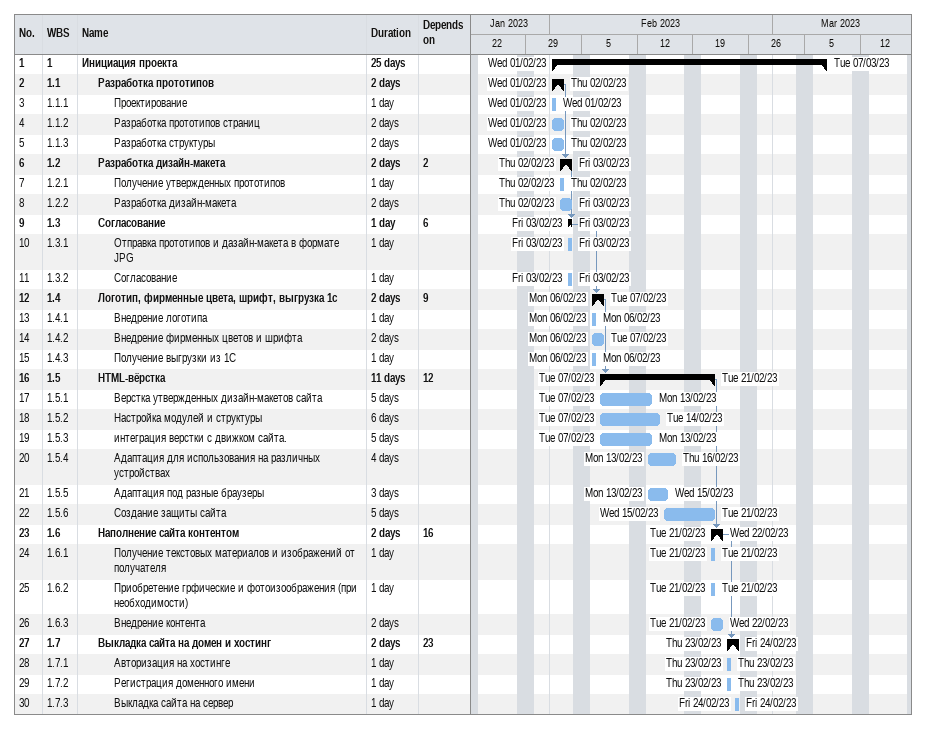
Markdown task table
| ID | WBS | Task | Duration | Start | Finish | Predecessors |
|---|---|---|---|---|---|---|
| 1 | 1 | **Инициация проекта** | 25d | 2023-02-01 | 2023-03-07 |  |
| 2 | 1.1 | **Разработка прототипов** | 2d | 2023-02-01 | 2023-02-02 |  |
| 3 | 1.1.1 | Проектирование | 1d | 2023-02-01 | 2023-02-01 |  |
| 4 | 1.1.2 | Разработка прототипов страниц | 2d | 2023-02-01 | 2023-02-02 |  |
| 5 | 1.1.3 | Разработка структуры | 2d | 2023-02-01 | 2023-02-02 |  |
| 6 | 1.2 | **Разработка дизайн-макета** | 2d | 2023-02-02 | 2023-02-03 | 2 |
| 7 | 1.2.1 | Получение утвержденных прототипов | 1d | 2023-02-02 | 2023-02-02 |  |
| 8 | 1.2.2 | Разработка дизайн-макета | 2d | 2023-02-02 | 2023-02-03 |  |
| 9 | 1.3 | **Согласование** | 1d | 2023-02-03 | 2023-02-03 | 6 |
| 10 | 1.3.1 | Отправка прототипов и дазайн-макета в формате JPG | 1d | 2023-02-03 | 2023-02-03 |  |
| 11 | 1.3.2 | Согласование | 1d | 2023-02-03 | 2023-02-03 |  |
| 12 | 1.4 | **Логотип, фирменные цвета, шрифт, выгрузка 1с** | 2d | 2023-02-06 | 2023-02-07 | 9 |
| 13 | 1.4.1 | Внедрение логотипа | 1d | 2023-02-06 | 2023-02-06 |  |
| 14 | 1.4.2 | Внедрение фирменных цветов и шрифта | 2d | 2023-02-06 | 2023-02-07 |  |
| 15 | 1.4.3 | Получение выгрузки из 1С | 1d | 2023-02-06 | 2023-02-06 |  |
| 16 | 1.5 | **HTML-вёрстка** | 11d | 2023-02-07 | 2023-02-21 | 12 |
| 17 | 1.5.1 | Верстка утвержденных дизайн-макетов сайта | 5d | 2023-02-07 | 2023-02-13 |  |
| 18 | 1.5.2 | Настройка модулей и структуры | 6d | 2023-02-07 | 2023-02-14 |  |
| 19 | 1.5.3 | интеграция верстки с движком сайта. | 5d | 2023-02-07 | 2023-02-13 |  |
| 20 | 1.5.4 | Адаптация для использования на различных устройствах | 4d | 2023-02-13 | 2023-02-16 |  |
| 21 | 1.5.5 | Адаптация под разные браузеры | 3d | 2023-02-13 | 2023-02-15 |  |
| 22 | 1.5.6 | Создание защиты сайта | 5d | 2023-02-15 | 2023-02-21 |  |
| 23 | 1.6 | **Наполнение сайта контентом** | 2d | 2023-02-21 | 2023-02-22 | 16 |
| 24 | 1.6.1 | Получение текстовых материалов и изображений от получателя | 1d | 2023-02-21 | 2023-02-21 |  |
| 25 | 1.6.2 | Приобретение грфические и фотоизоображения (при необходимости) | 1d | 2023-02-21 | 2023-02-21 |  |
| 26 | 1.6.3 | Внедрение контента | 2d | 2023-02-21 | 2023-02-22 |  |
| 27 | 1.7 | **Выкладка сайта на домен и хостинг** | 2d | 2023-02-23 | 2023-02-24 | 23 |
| 28 | 1.7.1 | Авторизация на хостинге | 1d | 2023-02-23 | 2023-02-23 |  |
| 29 | 1.7.2 | Регистрация доменного имени | 1d | 2023-02-23 | 2023-02-23 |  |
| 30 | 1.7.3 | Выкладка сайта на сервер | 1d | 2023-02-24 | 2023-02-24 |  |
